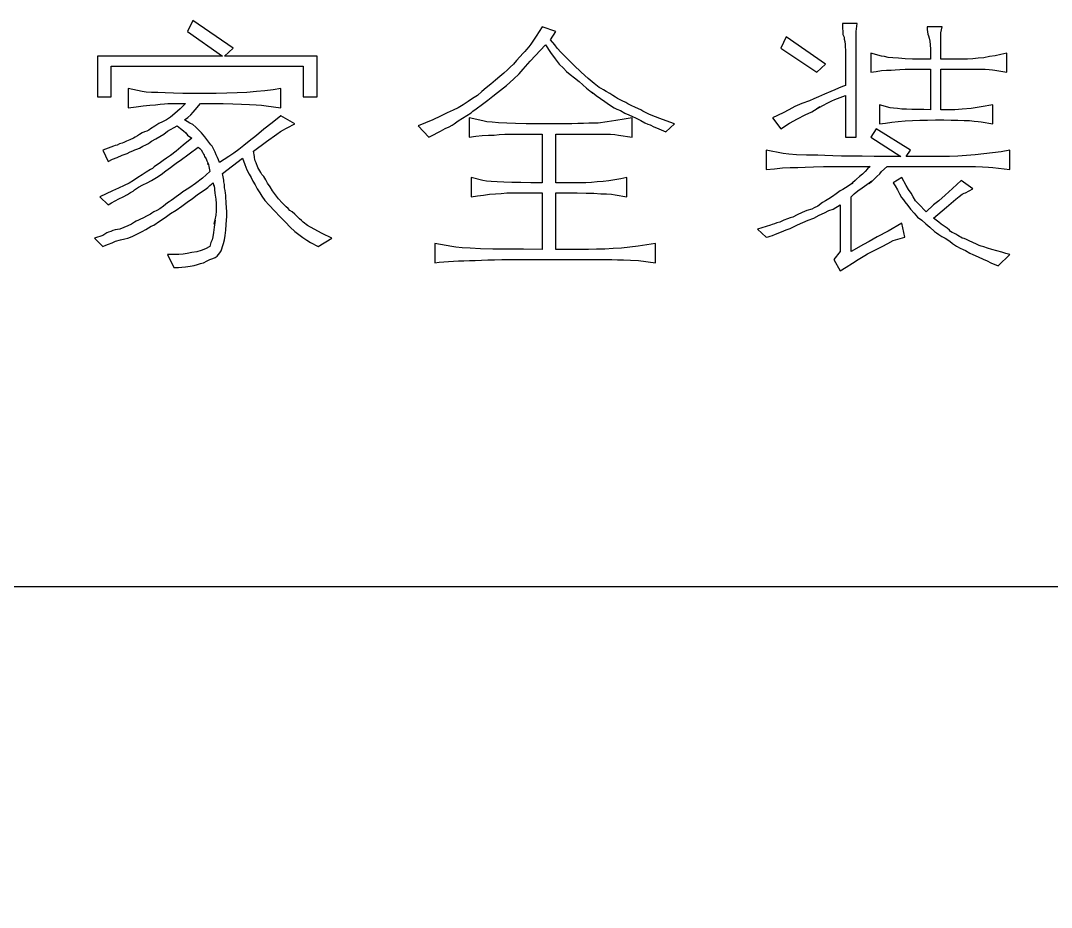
# Model space of a CAD drawing. Header units: inches. Extents: x -9450 to 207408, y -100115 to 6682.
# Drawn here: x 8069.3 to 8374.5, y 4990.5 to 5252.9 of the extents above; entities that cross this region are included whole.
import ezdxf

# ---------------------------------------------------------------- set-up
doc = ezdxf.new("R2010")
doc.units = ezdxf.units.IN
doc.header["$MEASUREMENT"] = 0
doc.layers.add('E. 图框', color=4, linetype='Continuous')
doc.layers.add('E.01 布局 文字', color=71, linetype='Continuous')

# ---------------------------------------------------------------- blocks, each defined once
blk = doc.blocks.new('eet')
at = {"layer": 'E. 图框', "lineweight": 30}
blk.add_lwpolyline([(7687.76, 5085.5), (9204.61, 5085.5), (9204.61, 1882.01), (7687.76, 1882.01)], close=True, dxfattribs=at)
at = {"layer": 'E.01 布局 文字'}
for p, q in [((8120.36, 5252.89), (8118.77, 5249.63)), ((8132.29, 5244.78), (8120.36, 5252.89)), ((8312.64, 5252.01), (8312.64, 5250.66)), ((8317.01, 5252.01), (8312.64, 5252.01)), ((8316.69, 5249.63), (8317.01, 5252.01)), ((8118.77, 5249.63), (8129.11, 5242.39)), ((8223.73, 5251.06), (8221.99, 5248.27)), ((8227.79, 5249.63), (8223.73, 5251.06)), ((8226.2, 5247.16), (8227.79, 5249.63)), ((8312.64, 5250.66), (8312.72, 5249.63)), ((8312.72, 5249.63), (8312.8, 5248.83)), ((8316.69, 5249.39), (8316.69, 5249.63)), ((8316.69, 5248.12), (8316.69, 5249.39)), ((8337.77, 5251.06), (8337.77, 5250.26)), ((8342.14, 5251.06), (8337.77, 5251.06)), ((8337.77, 5250.26), (8337.84, 5249.55)), ((8337.84, 5249.55), (8337.92, 5248.91)), ((8337.92, 5248.91), (8338.08, 5248.43)), ((8341.82, 5249.31), (8342.14, 5251.06)), ((8341.82, 5248.27), (8341.82, 5249.31)), ((8220.4, 5245.97), (8219.76, 5245.09)), ((8221.99, 5248.27), (8220.4, 5245.97)), ((8227.47, 5245.73), (8226.2, 5247.16)), ((8296.02, 5248.12), (8294.43, 5244.78)), ((8307.63, 5240), (8296.02, 5248.12)), ((8312.8, 5248.83), (8312.96, 5248.43)), ((8312.96, 5248.43), (8313.11, 5248.04)), ((8313.11, 5248.04), (8313.19, 5247.4)), ((8313.19, 5247.4), (8313.35, 5246.68)), ((8313.35, 5246.68), (8313.43, 5245.81)), ((8313.43, 5245.81), (8313.51, 5243.42)), ((8316.69, 5245.81), (8316.69, 5248.12)), ((8316.69, 5242.39), (8316.69, 5245.81)), ((8338.08, 5248.43), (8338.32, 5247.72)), ((8338.32, 5247.72), (8338.56, 5246.84)), ((8338.56, 5246.84), (8338.64, 5245.73)), ((8341.82, 5246.6), (8341.82, 5248.27)), ((8341.82, 5244.38), (8341.82, 5246.6)), ((8129.74, 5242.39), (8132.29, 5244.78)), ((8218.09, 5243.26), (8217.13, 5242.15)), ((8218.57, 5243.74), (8218.09, 5243.26)), ((8219.12, 5244.38), (8218.57, 5243.74)), ((8219.76, 5245.09), (8219.12, 5244.38)), ((8220.24, 5240.88), (8224.69, 5245.73)), ((8224.69, 5245.73), (8226.2, 5243.5)), ((8226.2, 5243.5), (8227.55, 5241.59)), ((8228.19, 5244.78), (8227.47, 5245.73)), ((8229.38, 5243.42), (8228.19, 5244.78)), ((8231.05, 5241.75), (8229.38, 5243.42)), ((8294.43, 5244.78), (8305.08, 5237.62)), ((8313.51, 5243.42), (8313.59, 5240.32)), ((8324.25, 5242.39), (8321.07, 5243.26)), ((8321.07, 5243.26), (8321.07, 5237.62)), ((8338.64, 5245.73), (8338.72, 5244.46)), ((8338.72, 5244.46), (8338.72, 5241.52)), ((8341.82, 5241.52), (8341.82, 5244.38)), ((8359.55, 5242.87), (8357.88, 5242.47)), ((8361.3, 5243.26), (8359.55, 5242.87)), ((8361.3, 5237.62), (8361.3, 5243.26)), ((8093.72, 5242.39), (8092.13, 5242.39)), ((8092.13, 5242.39), (8092.13, 5230.38)), ((8096.19, 5242.39), (8093.72, 5242.39)), ((8129.11, 5242.39), (8096.19, 5242.39)), ((8152.96, 5242.39), (8129.74, 5242.39)), ((8154.87, 5242.39), (8152.96, 5242.39)), ((8157.1, 5242.39), (8154.87, 5242.39)), ((8157.1, 5230.38), (8157.1, 5242.39)), ((8215.23, 5240), (8214.27, 5239.13)), ((8216.18, 5241.04), (8215.23, 5240)), ((8217.13, 5242.15), (8216.18, 5241.04)), ((8218.09, 5238.49), (8220.24, 5240.88)), ((8227.55, 5241.59), (8228.82, 5240)), ((8228.82, 5240), (8230.02, 5238.81)), ((8233.12, 5239.69), (8231.05, 5241.75)), ((8235.34, 5237.62), (8233.12, 5239.69)), ((8305.08, 5237.62), (8307.63, 5240)), ((8313.59, 5240.32), (8313.59, 5233.72)), ((8316.69, 5238.02), (8316.69, 5242.39)), ((8325.12, 5242.23), (8324.25, 5242.39)), ((8326.23, 5241.99), (8325.12, 5242.23)), ((8327.59, 5241.83), (8326.23, 5241.99)), ((8329.26, 5241.75), (8327.59, 5241.83)), ((8331.24, 5241.59), (8329.26, 5241.75)), ((8333.39, 5241.52), (8331.24, 5241.59)), ((8335.94, 5241.52), (8333.39, 5241.52)), ((8338.72, 5241.52), (8335.94, 5241.52)), ((8348.1, 5241.52), (8341.82, 5241.52)), ((8349.69, 5241.52), (8348.1, 5241.52)), ((8351.28, 5241.59), (8349.69, 5241.52)), ((8352.87, 5241.75), (8351.28, 5241.59)), ((8354.54, 5241.91), (8352.87, 5241.75)), ((8356.21, 5242.23), (8354.54, 5241.91)), ((8357.88, 5242.47), (8356.21, 5242.23)), ((8096.19, 5230.38), (8096.19, 5239.37)), ((8096.19, 5239.37), (8152.96, 5239.37)), ((8152.96, 5239.37), (8152.96, 5230.38)), ((8212.44, 5237.38), (8211.25, 5236.35)), ((8213.48, 5238.33), (8212.44, 5237.38)), ((8214.27, 5239.13), (8213.48, 5238.33)), ((8215.23, 5235.55), (8216.9, 5237.14)), ((8216.9, 5237.14), (8218.09, 5238.49)), ((8230.02, 5238.81), (8230.97, 5237.86)), ((8230.97, 5237.86), (8232.08, 5236.9)), ((8232.08, 5236.9), (8233.36, 5235.95)), ((8237.33, 5235.79), (8235.34, 5237.62)), ((8316.69, 5232.53), (8316.69, 5238.02)), ((8321.07, 5237.62), (8322.66, 5237.86)), ((8322.66, 5237.86), (8324.17, 5238.1)), ((8324.17, 5238.1), (8325.68, 5238.18)), ((8325.68, 5238.18), (8327.11, 5238.18)), ((8327.11, 5238.18), (8328.3, 5238.33)), ((8328.3, 5238.33), (8329.65, 5238.41)), ((8329.65, 5238.41), (8331.24, 5238.49)), ((8331.24, 5238.49), (8332.99, 5238.49)), ((8332.99, 5238.49), (8338.72, 5238.49)), ((8338.72, 5238.49), (8338.72, 5226.49)), ((8341.82, 5226.49), (8341.82, 5238.49)), ((8341.82, 5238.49), (8346.03, 5238.49)), ((8346.03, 5238.49), (8349.45, 5238.49)), ((8349.45, 5238.49), (8351.84, 5238.49)), ((8351.84, 5238.49), (8353.43, 5238.49)), ((8353.43, 5238.49), (8354.86, 5238.49)), ((8354.86, 5238.49), (8356.13, 5238.41)), ((8356.13, 5238.41), (8357.09, 5238.33)), ((8357.09, 5238.33), (8357.8, 5238.18)), ((8357.8, 5238.18), (8361.3, 5237.62)), ((8208.55, 5234.12), (8207.19, 5233.01)), ((8209.9, 5235.23), (8208.55, 5234.12)), ((8211.25, 5236.35), (8209.9, 5235.23)), ((8210.53, 5231.58), (8213.16, 5233.72)), ((8213.16, 5233.72), (8215.23, 5235.55)), ((8233.36, 5235.95), (8234.71, 5234.92)), ((8234.71, 5234.92), (8235.74, 5233.88)), ((8235.74, 5233.88), (8236.86, 5232.93)), ((8239.16, 5234.28), (8237.33, 5235.79)), ((8240.67, 5233.09), (8239.16, 5234.28)), ((8313.59, 5233.72), (8312.64, 5233.4)), ((8101.2, 5232.85), (8101.2, 5227.12)), ((8105.33, 5231.89), (8101.2, 5232.85)), ((8106.52, 5231.73), (8105.33, 5231.89)), ((8108.11, 5231.65), (8106.52, 5231.73)), ((8109.94, 5231.58), (8108.11, 5231.65)), ((8112.09, 5231.5), (8109.94, 5231.58)), ((8114.56, 5231.42), (8112.09, 5231.5)), ((8117.34, 5231.34), (8114.56, 5231.42)), ((8120.44, 5231.34), (8117.34, 5231.34)), ((8123.78, 5231.34), (8120.44, 5231.34)), ((8127.2, 5231.34), (8123.78, 5231.34)), ((8130.38, 5231.42), (8127.2, 5231.34)), ((8133.48, 5231.5), (8130.38, 5231.42)), ((8136.34, 5231.65), (8133.48, 5231.5)), ((8139.13, 5231.89), (8136.34, 5231.65)), ((8141.67, 5232.13), (8139.13, 5231.89)), ((8144.14, 5232.45), (8141.67, 5232.13)), ((8146.36, 5232.85), (8144.14, 5232.45)), ((8146.36, 5227.12), (8146.36, 5232.85)), ((8204.57, 5230.7), (8203.14, 5229.83)), ((8205.84, 5231.89), (8204.57, 5230.7)), ((8207.19, 5233.01), (8205.84, 5231.89)), ((8207.67, 5229.35), (8209.18, 5230.54)), ((8209.18, 5230.54), (8210.53, 5231.58)), ((8236.86, 5232.93), (8237.81, 5232.13)), ((8237.81, 5232.13), (8238.76, 5231.34)), ((8238.13, 5231.81), (8238.05, 5231.89)), ((8238.05, 5231.89), (8238.6, 5231.58)), ((8238.76, 5231.34), (8238.13, 5231.81)), ((8238.6, 5231.58), (8239.72, 5230.7)), ((8239.72, 5230.7), (8240.99, 5229.83)), ((8241.23, 5232.77), (8240.67, 5233.09)), ((8241.94, 5232.37), (8241.23, 5232.77)), ((8242.74, 5231.89), (8241.94, 5232.37)), ((8243.77, 5231.34), (8242.74, 5231.89)), ((8244.65, 5230.78), (8243.77, 5231.34)), ((8245.44, 5230.22), (8244.65, 5230.78)), ((8307.31, 5231.1), (8305.56, 5230.3)), ((8309.22, 5231.89), (8307.31, 5231.1)), ((8310.41, 5232.45), (8309.22, 5231.89)), ((8311.52, 5232.93), (8310.41, 5232.45)), ((8310.41, 5229.51), (8313.59, 5230.7)), ((8312.64, 5233.4), (8311.52, 5232.93)), ((8313.59, 5230.7), (8313.59, 5218.45)), ((8316.69, 5226.01), (8316.69, 5232.53)), ((8092.13, 5230.38), (8096.19, 5230.38)), ((8103.58, 5227.36), (8105.65, 5227.68)), ((8105.65, 5227.68), (8107.56, 5227.84)), ((8107.56, 5227.84), (8109.23, 5228)), ((8109.23, 5228), (8110.66, 5228.16)), ((8110.66, 5228.16), (8111.93, 5228.24)), ((8111.93, 5228.24), (8112.96, 5228.32)), ((8112.96, 5228.32), (8113.76, 5228.32)), ((8113.76, 5228.32), (8118.13, 5228.32)), ((8118.13, 5228.32), (8116.54, 5226.8)), ((8121, 5226.49), (8122.59, 5228.32)), ((8122.59, 5228.32), (8126.09, 5228.32)), ((8126.09, 5228.32), (8129.27, 5228.32)), ((8129.27, 5228.32), (8132.21, 5228.24)), ((8132.21, 5228.24), (8134.75, 5228.16)), ((8134.75, 5228.16), (8137.06, 5228.08)), ((8137.06, 5228.08), (8139.05, 5228)), ((8139.05, 5228), (8140.64, 5227.84)), ((8140.64, 5227.84), (8141.99, 5227.68)), ((8141.99, 5227.68), (8146.36, 5227.12)), ((8152.96, 5230.38), (8157.1, 5230.38)), ((8200.36, 5228), (8198.92, 5227.12)), ((8201.79, 5228.95), (8200.36, 5228)), ((8203.14, 5229.83), (8201.79, 5228.95)), ((8204.25, 5226.8), (8206.08, 5228.16)), ((8206.08, 5228.16), (8207.67, 5229.35)), ((8240.99, 5229.83), (8242.34, 5228.95)), ((8242.34, 5228.95), (8243.69, 5228)), ((8243.69, 5228), (8245.05, 5227.12)), ((8246.08, 5229.83), (8245.44, 5230.22)), ((8246.64, 5229.51), (8246.08, 5229.83)), ((8247.43, 5229.11), (8246.64, 5229.51)), ((8248.47, 5228.63), (8247.43, 5229.11)), ((8249.1, 5228.24), (8248.47, 5228.63)), ((8250.06, 5227.76), (8249.1, 5228.24)), ((8251.33, 5227.2), (8250.06, 5227.76)), ((8300.63, 5228.32), (8298.56, 5227.44)), ((8302.94, 5229.19), (8300.63, 5228.32)), ((8304.13, 5229.75), (8302.94, 5229.19)), ((8305.56, 5230.3), (8304.13, 5229.75)), ((8305.08, 5226.8), (8306.83, 5227.76)), ((8306.83, 5227.76), (8308.34, 5228.55)), ((8308.34, 5228.55), (8309.54, 5229.11)), ((8309.54, 5229.11), (8310.41, 5229.51)), ((8326.79, 5227.12), (8323.61, 5228)), ((8323.61, 5228), (8323.61, 5222.35)), ((8357.17, 5228), (8353.75, 5227.36)), ((8357.17, 5222.35), (8357.17, 5228)), ((8101.2, 5227.12), (8103.58, 5227.36)), ((8115.03, 5225.45), (8113.68, 5224.34)), ((8116.54, 5226.8), (8115.03, 5225.45)), ((8118.85, 5224.26), (8119.72, 5225.05)), ((8119.72, 5225.05), (8120.44, 5225.77)), ((8120.44, 5225.77), (8121, 5226.49)), ((8146.36, 5224.74), (8143.82, 5222.67)), ((8150.5, 5222.35), (8146.36, 5224.74)), ((8193.6, 5224.66), (8191.37, 5223.54)), ((8195.66, 5225.61), (8193.6, 5224.66)), ((8197.41, 5226.41), (8195.66, 5225.61)), ((8198.92, 5227.12), (8197.41, 5226.41)), ((8200.2, 5224.02), (8201.47, 5224.82)), ((8201.47, 5224.82), (8202.74, 5225.61)), ((8202.74, 5225.61), (8203.22, 5226.09)), ((8203.22, 5226.09), (8204.25, 5226.8)), ((8245.05, 5227.12), (8245.84, 5226.72)), ((8245.84, 5226.72), (8246.95, 5226.25)), ((8246.95, 5226.25), (8248.23, 5225.53)), ((8248.23, 5225.53), (8249.42, 5224.98)), ((8249.42, 5224.98), (8250.45, 5224.5)), ((8250.45, 5224.5), (8251.33, 5224.1)), ((8252.92, 5226.49), (8251.33, 5227.2)), ((8253.55, 5226.09), (8252.92, 5226.49)), ((8254.35, 5225.69), (8253.55, 5226.09)), ((8255.3, 5225.21), (8254.35, 5225.69)), ((8256.5, 5224.74), (8255.3, 5225.21)), ((8259.36, 5223.62), (8256.5, 5224.74)), ((8295.06, 5225.61), (8291.96, 5224.1)), ((8296.73, 5226.49), (8295.06, 5225.61)), ((8298.56, 5227.44), (8296.73, 5226.49)), ((8299.36, 5223.86), (8301.58, 5225.05)), ((8301.58, 5225.05), (8303.57, 5225.93)), ((8303.57, 5225.93), (8305.16, 5226.88)), ((8305.96, 5227.36), (8305.08, 5226.8)), ((8305.16, 5226.88), (8305.96, 5227.36)), ((8316.69, 5218.45), (8316.69, 5226.01)), ((8327.75, 5226.96), (8326.79, 5227.12)), ((8328.94, 5226.88), (8327.75, 5226.96)), ((8330.21, 5226.72), (8328.94, 5226.88)), ((8331.64, 5226.65), (8330.21, 5226.72)), ((8333.15, 5226.57), (8331.64, 5226.65)), ((8334.9, 5226.57), (8333.15, 5226.57)), ((8336.73, 5226.57), (8334.9, 5226.57)), ((8338.72, 5226.49), (8336.73, 5226.57)), ((8345.88, 5226.49), (8341.82, 5226.49)), ((8348.1, 5226.65), (8345.88, 5226.49)), ((8350.73, 5226.88), (8348.1, 5226.65)), ((8353.75, 5227.36), (8350.73, 5226.88)), ((8109.07, 5221.64), (8107.8, 5220.84)), ((8110.26, 5222.43), (8109.07, 5221.64)), ((8111.37, 5222.99), (8110.26, 5222.43)), ((8112.49, 5223.54), (8111.37, 5222.99)), ((8113.68, 5224.34), (8112.49, 5223.54)), ((8112.81, 5220.2), (8115.67, 5221.71)), ((8115.67, 5221.71), (8116.7, 5221)), ((8117.9, 5223.54), (8118.85, 5224.26)), ((8119.41, 5222.59), (8117.9, 5223.54)), ((8120.36, 5222.11), (8119.41, 5222.59)), ((8121.23, 5221.4), (8120.36, 5222.11)), ((8122.03, 5220.6), (8121.23, 5221.4)), ((8143.82, 5222.67), (8141.35, 5220.76)), ((8148.27, 5221.16), (8150.5, 5222.35)), ((8191.37, 5223.54), (8187, 5221.71)), ((8187, 5221.71), (8190.18, 5218.45)), ((8195.03, 5220.92), (8196.22, 5221.48)), ((8196.22, 5221.48), (8197.1, 5221.95)), ((8197.1, 5221.95), (8197.65, 5222.35)), ((8197.65, 5222.35), (8198.92, 5223.23)), ((8198.92, 5223.23), (8200.2, 5224.02)), ((8202.11, 5224.1), (8202.11, 5218.45)), ((8206.16, 5223.23), (8202.11, 5224.1)), ((8207.35, 5222.99), (8206.16, 5223.23)), ((8208.94, 5222.83), (8207.35, 5222.99)), ((8210.85, 5222.67), (8208.94, 5222.83)), ((8213.24, 5222.51), (8210.85, 5222.67)), ((8215.86, 5222.43), (8213.24, 5222.51)), ((8218.96, 5222.35), (8215.86, 5222.43)), ((8222.38, 5222.35), (8218.96, 5222.35)), ((8226.2, 5222.35), (8222.38, 5222.35)), ((8228.43, 5222.35), (8226.2, 5222.35)), ((8230.49, 5222.35), (8228.43, 5222.35)), ((8232.48, 5222.35), (8230.49, 5222.35)), ((8234.31, 5222.43), (8232.48, 5222.35)), ((8235.98, 5222.43), (8234.31, 5222.43)), ((8237.57, 5222.51), (8235.98, 5222.43)), ((8239, 5222.59), (8237.57, 5222.51)), ((8240.35, 5222.59), (8239, 5222.59)), ((8242.98, 5222.91), (8240.35, 5222.59)), ((8245.52, 5223.31), (8242.98, 5222.91)), ((8247.99, 5223.7), (8245.52, 5223.31)), ((8250.37, 5224.1), (8247.99, 5223.7)), ((8250.37, 5218.45), (8250.37, 5224.1)), ((8251.33, 5224.1), (8252.92, 5223.31)), ((8252.92, 5223.31), (8254.19, 5222.67)), ((8254.19, 5222.67), (8255.07, 5222.27)), ((8255.07, 5222.27), (8255.7, 5222.03)), ((8255.7, 5222.03), (8256.81, 5221.48)), ((8256.81, 5221.48), (8257.61, 5221.16)), ((8262.94, 5222.35), (8259.36, 5223.62)), ((8260.39, 5219.97), (8262.94, 5222.35)), ((8291.96, 5224.1), (8294.43, 5220.84)), ((8294.43, 5220.84), (8296.97, 5222.51)), ((8296.97, 5222.51), (8299.36, 5223.86)), ((8323.61, 5222.35), (8325.36, 5222.59)), ((8325.36, 5222.59), (8327.27, 5222.83)), ((8327.27, 5222.83), (8329.18, 5223.07)), ((8329.18, 5223.07), (8331.24, 5223.23)), ((8331.24, 5223.23), (8333.39, 5223.38)), ((8333.39, 5223.38), (8335.54, 5223.46)), ((8335.54, 5223.46), (8337.84, 5223.46)), ((8337.84, 5223.46), (8340.23, 5223.54)), ((8340.23, 5223.54), (8342.62, 5223.54)), ((8342.62, 5223.54), (8344.84, 5223.46)), ((8344.84, 5223.46), (8346.83, 5223.46)), ((8346.83, 5223.46), (8348.66, 5223.38)), ((8348.66, 5223.38), (8350.25, 5223.31)), ((8350.25, 5223.31), (8351.6, 5223.15)), ((8351.6, 5223.15), (8352.79, 5223.07)), ((8352.79, 5223.07), (8353.75, 5222.91)), ((8353.75, 5222.91), (8357.17, 5222.35)), ((8103.26, 5218.45), (8102.79, 5218.14)), ((8103.9, 5218.77), (8103.26, 5218.45)), ((8104.54, 5219.17), (8103.9, 5218.77)), ((8105.33, 5219.65), (8104.54, 5219.17)), ((8106.05, 5219.97), (8105.33, 5219.65)), ((8106.68, 5220.2), (8106.05, 5219.97)), ((8107.32, 5220.52), (8106.68, 5220.2)), ((8107.8, 5220.84), (8107.32, 5220.52)), ((8109.39, 5217.9), (8110.58, 5218.61)), ((8110.58, 5218.61), (8111.69, 5219.33)), ((8111.69, 5219.33), (8112.81, 5220.2)), ((8116.7, 5221), (8117.58, 5220.28)), ((8117.58, 5220.28), (8118.21, 5219.65)), ((8118.21, 5219.65), (8118.77, 5219.01)), ((8118.77, 5219.01), (8120.04, 5218.14)), ((8122.9, 5219.65), (8122.03, 5220.6)), ((8123.38, 5219.09), (8122.9, 5219.65)), ((8123.86, 5218.53), (8123.38, 5219.09)), ((8124.5, 5217.74), (8123.86, 5218.53)), ((8139.13, 5218.93), (8136.98, 5217.26)), ((8141.35, 5220.76), (8139.13, 5218.93)), ((8142.15, 5217.1), (8145.17, 5219.25)), ((8145.17, 5219.25), (8146.28, 5220.05)), ((8146.28, 5220.05), (8147.16, 5220.6)), ((8147.16, 5220.6), (8147.87, 5220.92)), ((8147.87, 5220.92), (8148.27, 5221.16)), ((8190.18, 5218.45), (8190.97, 5218.77)), ((8190.97, 5218.77), (8191.77, 5219.17)), ((8191.77, 5219.17), (8192.64, 5219.65)), ((8192.64, 5219.65), (8193.6, 5220.2)), ((8193.6, 5220.2), (8195.03, 5220.92)), ((8202.11, 5218.45), (8204.09, 5218.69)), ((8204.09, 5218.69), (8206, 5218.85)), ((8206, 5218.85), (8207.83, 5219.01)), ((8207.83, 5219.01), (8209.58, 5219.01)), ((8209.58, 5219.01), (8211.01, 5219.17)), ((8211.01, 5219.17), (8212.68, 5219.25)), ((8212.68, 5219.25), (8214.59, 5219.33)), ((8214.59, 5219.33), (8216.82, 5219.33)), ((8216.82, 5219.33), (8223.73, 5219.33)), ((8223.73, 5219.33), (8223.73, 5204.94)), ((8227.79, 5204.94), (8227.79, 5219.33)), ((8227.79, 5219.33), (8230.33, 5219.33)), ((8230.33, 5219.33), (8232.64, 5219.33)), ((8232.64, 5219.33), (8234.63, 5219.33)), ((8234.63, 5219.33), (8236.46, 5219.33)), ((8236.46, 5219.33), (8237.97, 5219.33)), ((8237.97, 5219.33), (8239.24, 5219.33)), ((8239.24, 5219.33), (8240.2, 5219.33)), ((8240.2, 5219.33), (8240.99, 5219.33)), ((8240.99, 5219.33), (8242.58, 5219.33)), ((8242.58, 5219.33), (8244.01, 5219.25)), ((8244.01, 5219.25), (8245.28, 5219.17)), ((8245.28, 5219.17), (8246.32, 5219.01)), ((8246.32, 5219.01), (8250.37, 5218.45)), ((8257.61, 5221.16), (8260.39, 5219.97)), ((8313.59, 5218.45), (8316.69, 5218.45)), ((8322.66, 5220.84), (8321.07, 5218.45)), ((8321.07, 5218.45), (8329.89, 5212.73)), ((8332.76, 5214.56), (8322.66, 5220.84)), ((8096.82, 5215.75), (8093.72, 5214.56)), ((8097.3, 5215.91), (8096.82, 5215.75)), ((8097.94, 5216.07), (8097.3, 5215.91)), ((8098.57, 5216.39), (8097.94, 5216.07)), ((8099.37, 5216.63), (8098.57, 5216.39)), ((8099.92, 5216.86), (8099.37, 5216.63)), ((8100.64, 5217.18), (8099.92, 5216.86)), ((8101.67, 5217.58), (8100.64, 5217.18)), ((8102.79, 5218.14), (8101.67, 5217.58)), ((8104.54, 5215.19), (8105.57, 5215.75)), ((8105.57, 5215.75), (8106.44, 5216.15)), ((8106.44, 5216.15), (8107.16, 5216.55)), ((8107.16, 5216.55), (8107.72, 5216.94)), ((8107.72, 5216.94), (8108.11, 5217.26)), ((8108.11, 5217.26), (8109.39, 5217.9)), ((8117.42, 5215.99), (8115.35, 5214.24)), ((8116.62, 5211.54), (8121.95, 5215.43)), ((8120.04, 5218.14), (8117.42, 5215.99)), ((8121.95, 5215.43), (8122.35, 5215.04)), ((8125.05, 5216.94), (8124.5, 5217.74)), ((8125.61, 5216.15), (8125.05, 5216.94)), ((8126.01, 5215.75), (8125.61, 5216.15)), ((8126.4, 5214.96), (8126.01, 5215.75)), ((8135.47, 5215.91), (8133.96, 5214.72)), ((8136.98, 5217.26), (8135.47, 5215.91)), ((8138.25, 5214.24), (8142.15, 5217.1)), ((8093.72, 5214.56), (8095.23, 5211.22)), ((8096.58, 5211.85), (8097.94, 5212.41)), ((8097.94, 5212.41), (8099.37, 5213.05)), ((8099.37, 5213.05), (8100.88, 5213.6)), ((8100.88, 5213.6), (8101.75, 5214.08)), ((8101.75, 5214.08), (8102.55, 5214.4)), ((8102.55, 5214.4), (8103.18, 5214.64)), ((8103.18, 5214.64), (8103.74, 5214.88)), ((8103.74, 5214.88), (8104.54, 5215.19)), ((8113.68, 5212.97), (8112.49, 5212.17)), ((8115.35, 5214.24), (8113.68, 5212.97)), ((8122.35, 5215.04), (8122.83, 5214.64)), ((8122.83, 5214.64), (8123.14, 5214)), ((8123.14, 5214), (8123.46, 5213.37)), ((8123.46, 5213.37), (8123.7, 5213.05)), ((8123.7, 5213.05), (8123.78, 5212.73)), ((8123.78, 5212.73), (8124.26, 5212.01)), ((8126.96, 5213.92), (8126.4, 5214.96)), ((8127.28, 5213.21), (8126.96, 5213.92)), ((8127.6, 5212.41), (8127.28, 5213.21)), ((8127.91, 5211.7), (8127.6, 5212.41)), ((8131.02, 5212.73), (8128.23, 5210.9)), ((8132.45, 5213.68), (8131.02, 5212.73)), ((8133.96, 5214.72), (8132.45, 5213.68)), ((8138.57, 5212.73), (8138.25, 5214.24)), ((8138.57, 5212.33), (8138.57, 5212.73)), ((8138.65, 5211.85), (8138.57, 5212.33)), ((8295.06, 5213.6), (8290.05, 5214.56)), ((8290.05, 5214.56), (8290.05, 5208.83)), ((8296.81, 5213.37), (8295.06, 5213.6)), ((8299.04, 5213.21), (8296.81, 5213.37)), ((8301.98, 5213.05), (8299.04, 5213.21)), ((8305.4, 5213.05), (8301.98, 5213.05)), ((8307.47, 5212.97), (8305.4, 5213.05)), ((8309.77, 5212.89), (8307.47, 5212.97)), ((8312.4, 5212.81), (8309.77, 5212.89)), ((8315.34, 5212.81), (8312.4, 5212.81)), ((8318.52, 5212.81), (8315.34, 5212.81)), ((8322.02, 5212.73), (8318.52, 5212.81)), ((8325.84, 5212.73), (8322.02, 5212.73)), ((8329.89, 5212.73), (8325.84, 5212.73)), ((8331.48, 5212.73), (8332.76, 5214.56)), ((8341.82, 5212.73), (8331.48, 5212.73)), ((8344.37, 5212.73), (8341.82, 5212.73)), ((8346.83, 5212.81), (8344.37, 5212.73)), ((8349.37, 5212.97), (8346.83, 5212.81)), ((8351.92, 5213.21), (8349.37, 5212.97)), ((8354.46, 5213.45), (8351.92, 5213.21)), ((8357.09, 5213.76), (8354.46, 5213.45)), ((8359.63, 5214.08), (8357.09, 5213.76)), ((8362.18, 5214.56), (8359.63, 5214.08)), ((8362.18, 5208.83), (8362.18, 5214.56)), ((8095.23, 5211.22), (8096.58, 5211.85)), ((8108.91, 5209.63), (8108.35, 5209.15)), ((8109.55, 5210.11), (8108.91, 5209.63)), ((8110.34, 5210.66), (8109.55, 5210.11)), ((8111.53, 5211.46), (8110.34, 5210.66)), ((8112.49, 5212.17), (8111.53, 5211.46)), ((8112.33, 5208.44), (8113.76, 5209.47)), ((8113.76, 5209.47), (8114.63, 5210.11)), ((8114.63, 5210.11), (8115.43, 5210.74)), ((8115.43, 5210.74), (8116.07, 5211.22)), ((8116.07, 5211.22), (8116.62, 5211.54)), ((8124.26, 5212.01), (8124.5, 5211.38)), ((8124.5, 5211.38), (8124.73, 5210.82)), ((8124.73, 5210.82), (8124.73, 5210.34)), ((8124.73, 5210.34), (8124.73, 5210.66)), ((8124.73, 5210.66), (8124.81, 5210.66)), ((8124.81, 5210.66), (8124.97, 5210.34)), ((8124.97, 5210.34), (8125.05, 5209.71)), ((8125.05, 5209.71), (8125.37, 5208.28)), ((8128.23, 5210.9), (8127.91, 5211.7)), ((8129.11, 5207.64), (8135.07, 5212.17)), ((8135.07, 5212.17), (8135.71, 5210.34)), ((8135.71, 5210.34), (8136.34, 5208.75)), ((8138.81, 5211.38), (8138.65, 5211.85)), ((8139.05, 5210.82), (8138.81, 5211.38)), ((8139.6, 5209.47), (8139.05, 5210.82)), ((8140.48, 5207.96), (8139.6, 5209.47)), ((8292.52, 5209.07), (8294.9, 5209.31)), ((8294.9, 5209.31), (8297.21, 5209.39)), ((8297.21, 5209.39), (8299.44, 5209.47)), ((8299.44, 5209.47), (8301.58, 5209.55)), ((8301.58, 5209.55), (8304.05, 5209.63)), ((8304.05, 5209.63), (8307.07, 5209.71)), ((8307.07, 5209.71), (8310.41, 5209.71)), ((8310.41, 5209.71), (8320.83, 5209.71)), ((8320.83, 5209.71), (8320.11, 5208.99)), ((8324.25, 5208.28), (8325.84, 5209.71)), ((8325.84, 5209.71), (8328.62, 5209.71)), ((8328.62, 5209.71), (8331.16, 5209.71)), ((8331.16, 5209.71), (8333.47, 5209.71)), ((8333.47, 5209.71), (8335.54, 5209.71)), ((8335.54, 5209.71), (8337.37, 5209.71)), ((8337.37, 5209.71), (8339.04, 5209.71)), ((8339.04, 5209.71), (8340.39, 5209.71)), ((8340.39, 5209.71), (8341.5, 5209.71)), ((8341.5, 5209.71), (8343.89, 5209.71)), ((8343.89, 5209.71), (8345.96, 5209.71)), ((8345.96, 5209.71), (8347.78, 5209.71)), ((8347.78, 5209.71), (8349.37, 5209.71)), ((8349.37, 5209.71), (8352, 5209.71)), ((8352, 5209.71), (8354.15, 5209.63)), ((8354.15, 5209.63), (8355.9, 5209.55)), ((8355.9, 5209.55), (8357.17, 5209.47)), ((8357.17, 5209.47), (8362.18, 5208.83)), ((8104.06, 5206.45), (8102.79, 5205.57)), ((8105.33, 5207.24), (8104.06, 5206.45)), ((8106.52, 5208.04), (8105.33, 5207.24)), ((8107.8, 5208.83), (8106.52, 5208.04)), ((8108.35, 5209.15), (8107.8, 5208.83)), ((8108.11, 5205.57), (8109.55, 5206.45)), ((8109.55, 5206.45), (8110.98, 5207.4)), ((8110.98, 5207.4), (8112.33, 5208.44)), ((8123.14, 5206.29), (8121.16, 5204.7)), ((8125.37, 5208.28), (8123.14, 5206.29)), ((8129.43, 5206.13), (8129.11, 5207.64)), ((8129.5, 5205.73), (8129.43, 5206.13)), ((8136.34, 5208.75), (8136.98, 5207.48)), ((8136.98, 5207.48), (8137.62, 5206.45)), ((8137.62, 5206.45), (8138.09, 5205.41)), ((8140.8, 5207.32), (8140.48, 5207.96)), ((8141.35, 5206.77), (8140.8, 5207.32)), ((8141.91, 5205.81), (8141.35, 5206.77)), ((8206.16, 5205.57), (8202.74, 5206.45)), ((8202.74, 5206.45), (8202.74, 5200.72)), ((8248.78, 5206.45), (8247.03, 5206.05)), ((8248.78, 5200.72), (8248.78, 5206.45)), ((8290.05, 5208.83), (8292.52, 5209.07)), ((8317.65, 5206.77), (8316.85, 5205.97)), ((8318.6, 5207.48), (8317.65, 5206.77)), ((8319.4, 5208.28), (8318.6, 5207.48)), ((8320.11, 5208.99), (8319.4, 5208.28)), ((8321.78, 5205.73), (8322.82, 5206.77)), ((8322.82, 5206.77), (8323.69, 5207.56)), ((8323.69, 5207.56), (8324.25, 5208.28)), ((8330.21, 5206.45), (8327.67, 5204.94)), ((8331.48, 5204.06), (8330.21, 5206.45)), ((8098.33, 5203.27), (8096.5, 5202.55)), ((8100, 5204.06), (8098.33, 5203.27)), ((8101.43, 5204.78), (8100, 5204.06)), ((8102.79, 5205.57), (8101.43, 5204.78)), ((8103.1, 5202.87), (8104.22, 5203.58)), ((8104.22, 5203.58), (8105.49, 5204.3)), ((8105.49, 5204.3), (8106.76, 5204.94)), ((8106.76, 5204.94), (8108.11, 5205.57)), ((8119.41, 5203.51), (8117.9, 5202.55)), ((8121.16, 5204.7), (8119.41, 5203.51)), ((8123.94, 5202.95), (8124.81, 5203.51)), ((8124.81, 5203.51), (8125.37, 5204.06)), ((8125.37, 5204.06), (8126.32, 5204.94)), ((8126.32, 5204.94), (8126.48, 5204.3)), ((8126.48, 5204.3), (8126.56, 5203.98)), ((8126.56, 5203.98), (8126.56, 5203.9)), ((8126.56, 5203.9), (8126.64, 5203.9)), ((8126.64, 5203.9), (8126.64, 5204.06)), ((8126.64, 5204.06), (8126.88, 5201.84)), ((8129.5, 5205.18), (8129.5, 5205.73)), ((8129.66, 5204.38), (8129.5, 5205.18)), ((8129.74, 5203.43), (8129.66, 5204.38)), ((8129.9, 5202.63), (8129.74, 5203.43)), ((8138.09, 5205.41), (8138.73, 5204.3)), ((8138.73, 5204.3), (8139.37, 5203.11)), ((8139.37, 5203.11), (8140.16, 5201.91)), ((8142.47, 5204.78), (8141.91, 5205.81)), ((8143.18, 5203.74), (8142.47, 5204.78)), ((8143.9, 5202.55), (8143.18, 5203.74)), ((8207.27, 5205.41), (8206.16, 5205.57)), ((8208.63, 5205.25), (8207.27, 5205.41)), ((8210.38, 5205.18), (8208.63, 5205.25)), ((8212.44, 5205.1), (8210.38, 5205.18)), ((8214.75, 5205.02), (8212.44, 5205.1)), ((8217.45, 5205.02), (8214.75, 5205.02)), ((8220.4, 5204.94), (8217.45, 5205.02)), ((8223.73, 5204.94), (8220.4, 5204.94)), ((8235.03, 5204.94), (8227.79, 5204.94)), ((8236.7, 5204.94), (8235.03, 5204.94)), ((8238.37, 5205.02), (8236.7, 5204.94)), ((8240.04, 5205.18), (8238.37, 5205.02)), ((8241.79, 5205.33), (8240.04, 5205.18)), ((8243.46, 5205.49), (8241.79, 5205.33)), ((8245.28, 5205.81), (8243.46, 5205.49)), ((8247.03, 5206.05), (8245.28, 5205.81)), ((8313.59, 5203.43), (8312.72, 5202.95)), ((8314.63, 5204.14), (8313.59, 5203.43)), ((8315.74, 5204.94), (8314.63, 5204.14)), ((8315.66, 5204.94), (8315.34, 5204.62)), ((8315.34, 5204.62), (8315.74, 5204.94)), ((8316.37, 5205.57), (8315.66, 5204.94)), ((8316.85, 5205.97), (8316.37, 5205.57)), ((8317.25, 5202.55), (8318.52, 5203.43)), ((8318.52, 5203.43), (8319.87, 5204.38)), ((8319.87, 5204.38), (8320.99, 5205.18)), ((8320.51, 5204.62), (8321.78, 5205.73)), ((8321.3, 5205.33), (8320.51, 5204.62)), ((8320.99, 5205.18), (8321.38, 5205.49)), ((8321.38, 5205.49), (8321.3, 5205.33)), ((8327.67, 5204.94), (8328.3, 5203.98)), ((8328.3, 5203.98), (8328.94, 5202.87)), ((8332.2, 5202.95), (8331.48, 5204.06)), ((8345.24, 5203.19), (8343.09, 5201.2)), ((8347.78, 5205.57), (8345.24, 5203.19)), ((8351.2, 5203.11), (8347.78, 5205.57)), ((8349.06, 5201.91), (8351.2, 5203.11)), ((8096.5, 5202.55), (8092.77, 5200.72)), ((8092.77, 5200.72), (8095.23, 5198.34)), ((8097.3, 5199.53), (8098.41, 5200.17)), ((8098.41, 5200.17), (8099.69, 5200.72)), ((8099.69, 5200.72), (8100.96, 5201.44)), ((8100.96, 5201.44), (8101.91, 5201.99)), ((8101.91, 5201.99), (8102.63, 5202.47)), ((8102.63, 5202.47), (8103.1, 5202.87)), ((8114.63, 5200.17), (8113.92, 5199.69)), ((8115.35, 5200.72), (8114.63, 5200.17)), ((8116.07, 5201.28), (8115.35, 5200.72)), ((8116.78, 5201.76), (8116.07, 5201.28)), ((8117.34, 5202.23), (8116.78, 5201.76)), ((8117.9, 5202.55), (8117.34, 5202.23)), ((8118.61, 5199.21), (8120.2, 5200.24)), ((8120.2, 5200.24), (8121.63, 5201.36)), ((8121.63, 5201.36), (8122.9, 5202.23)), ((8122.9, 5202.23), (8123.94, 5202.95)), ((8126.88, 5201.84), (8127.12, 5200.09)), ((8127.12, 5200.09), (8127.2, 5198.73)), ((8129.98, 5201.84), (8129.9, 5202.63)), ((8130.06, 5201.28), (8129.98, 5201.84)), ((8130.06, 5200.72), (8130.06, 5201.28)), ((8130.22, 5198.97), (8130.06, 5200.72)), ((8140.16, 5201.91), (8140.72, 5200.96)), ((8140.72, 5200.96), (8141.67, 5199.69)), ((8144.77, 5201.36), (8143.9, 5202.55)), ((8145.73, 5200.17), (8144.77, 5201.36)), ((8146.76, 5198.97), (8145.73, 5200.17)), ((8202.74, 5200.72), (8204.57, 5201.04)), ((8204.57, 5201.04), (8206.4, 5201.28)), ((8206.4, 5201.28), (8208.15, 5201.52)), ((8208.15, 5201.52), (8209.9, 5201.68)), ((8209.9, 5201.68), (8211.65, 5201.76)), ((8211.65, 5201.76), (8213.32, 5201.91)), ((8213.32, 5201.91), (8214.91, 5201.91)), ((8214.91, 5201.91), (8216.5, 5201.91)), ((8216.5, 5201.91), (8223.73, 5201.91)), ((8223.73, 5201.91), (8223.73, 5185.14)), ((8227.79, 5185.14), (8227.79, 5201.91)), ((8227.79, 5201.91), (8231.13, 5201.91)), ((8231.13, 5201.91), (8234.07, 5201.91)), ((8234.07, 5201.91), (8236.78, 5201.84)), ((8236.78, 5201.84), (8239.08, 5201.84)), ((8239.08, 5201.84), (8241.15, 5201.68)), ((8241.15, 5201.68), (8242.82, 5201.6)), ((8242.82, 5201.6), (8244.25, 5201.52)), ((8244.25, 5201.52), (8245.36, 5201.36)), ((8245.36, 5201.36), (8248.78, 5200.72)), ((8308.58, 5200.17), (8307.63, 5199.53)), ((8309.69, 5200.88), (8308.58, 5200.17)), ((8310.81, 5201.68), (8309.69, 5200.88)), ((8312, 5202.55), (8310.81, 5201.68)), ((8312.72, 5202.95), (8312, 5202.55)), ((8315.18, 5200.72), (8316.14, 5201.68)), ((8315.18, 5184.58), (8315.18, 5200.72)), ((8316.14, 5201.68), (8317.25, 5202.55)), ((8328.94, 5202.87), (8329.57, 5201.6)), ((8329.57, 5201.6), (8330.13, 5200.56)), ((8330.13, 5200.56), (8330.69, 5199.85)), ((8332.99, 5201.84), (8332.2, 5202.95)), ((8333.63, 5200.72), (8332.99, 5201.84)), ((8334.27, 5199.53), (8333.63, 5200.72)), ((8343.09, 5201.2), (8341.18, 5199.61)), ((8343.41, 5197.7), (8346.19, 5200.09)), ((8346.19, 5200.09), (8347.23, 5200.88)), ((8347.23, 5200.88), (8348.1, 5201.52)), ((8348.1, 5201.52), (8348.66, 5201.84)), ((8348.66, 5201.84), (8349.06, 5201.91)), ((8095.23, 5198.34), (8096.27, 5198.97)), ((8096.27, 5198.97), (8097.3, 5199.53)), ((8110.58, 5197.22), (8109.63, 5196.67)), ((8111.61, 5198.02), (8110.58, 5197.22)), ((8112.81, 5198.97), (8111.61, 5198.02)), ((8113.36, 5199.29), (8112.81, 5198.97)), ((8113.92, 5199.69), (8113.36, 5199.29)), ((8115.35, 5196.83), (8117.02, 5198.02)), ((8117.02, 5198.02), (8118.61, 5199.21)), ((8127.2, 5198.73), (8127.28, 5197.78)), ((8127.28, 5197.78), (8127.2, 5196.51)), ((8130.3, 5197.54), (8130.22, 5198.97)), ((8130.38, 5196.43), (8130.3, 5197.54)), ((8141.67, 5199.69), (8142.94, 5198.26)), ((8142.94, 5198.26), (8144.53, 5196.59)), ((8147.95, 5197.78), (8146.76, 5198.97)), ((8148.51, 5197.3), (8147.95, 5197.78)), ((8149.07, 5196.75), (8148.51, 5197.3)), ((8303.57, 5197.14), (8302.14, 5196.67)), ((8304.29, 5197.54), (8303.57, 5197.14)), ((8305.4, 5198.02), (8304.29, 5197.54)), ((8306.75, 5199.05), (8305.4, 5198.02)), ((8307.63, 5199.53), (8306.75, 5199.05)), ((8308.66, 5196.67), (8309.85, 5197.14)), ((8309.85, 5197.14), (8312, 5198.34)), ((8312, 5198.34), (8312, 5184.58)), ((8330.69, 5199.85), (8331.16, 5199.29)), ((8331.16, 5199.29), (8331.96, 5198.18)), ((8331.96, 5198.18), (8332.83, 5197.06)), ((8332.83, 5197.06), (8333.87, 5195.95)), ((8334.98, 5198.89), (8334.27, 5199.53)), ((8335.86, 5198.02), (8334.98, 5198.89)), ((8336.73, 5196.98), (8335.86, 5198.02)), ((8337.45, 5196.27), (8336.73, 5196.98)), ((8339.59, 5198.34), (8337.45, 5196.27)), ((8341.18, 5199.61), (8339.59, 5198.34)), ((8339.59, 5194.44), (8343.41, 5197.7)), ((8104.85, 5194.12), (8104.22, 5193.88)), ((8105.57, 5194.44), (8104.85, 5194.12)), ((8106.76, 5195.08), (8105.57, 5194.44)), ((8107.8, 5195.63), (8106.76, 5195.08)), ((8108.19, 5195.95), (8107.8, 5195.63)), ((8108.75, 5196.27), (8108.19, 5195.95)), ((8109.63, 5196.67), (8108.75, 5196.27)), ((8110.5, 5193.57), (8112.09, 5194.68)), ((8112.09, 5194.68), (8113.76, 5195.79)), ((8113.76, 5195.79), (8115.35, 5196.83)), ((8126.88, 5193.96), (8126.64, 5192.69)), ((8127.12, 5195.31), (8126.88, 5193.96)), ((8127.2, 5196.51), (8127.12, 5195.31)), ((8130.3, 5193.88), (8130.38, 5194.92)), ((8130.38, 5195.63), (8130.38, 5196.43)), ((8130.38, 5194.92), (8130.38, 5195.63)), ((8144.53, 5196.59), (8146.2, 5194.84)), ((8146.2, 5194.84), (8147.71, 5193.25)), ((8149.7, 5196.27), (8149.07, 5196.75)), ((8150.5, 5195.63), (8149.7, 5196.27)), ((8151.21, 5194.92), (8150.5, 5195.63)), ((8151.93, 5194.28), (8151.21, 5194.92)), ((8152.49, 5193.72), (8151.93, 5194.28)), ((8296.34, 5194.2), (8295.3, 5193.8)), ((8297.21, 5194.52), (8296.34, 5194.2)), ((8297.93, 5194.76), (8297.21, 5194.52)), ((8299.28, 5195.47), (8297.93, 5194.76)), ((8300.71, 5196.11), (8299.28, 5195.47)), ((8302.14, 5196.67), (8300.71, 5196.11)), ((8302.46, 5193.8), (8304.21, 5194.44)), ((8304.21, 5194.44), (8305.8, 5195.31)), ((8305.8, 5195.31), (8307.31, 5196.03)), ((8307.31, 5196.03), (8308.66, 5196.67)), ((8333.87, 5195.95), (8334.9, 5194.76)), ((8334.9, 5194.76), (8336.1, 5193.8)), ((8341.18, 5193.25), (8339.59, 5194.44)), ((8097.3, 5190.94), (8096.66, 5190.78)), ((8098.02, 5191.1), (8097.3, 5190.94)), ((8098.73, 5191.18), (8098.02, 5191.1)), ((8099.92, 5191.66), (8098.73, 5191.18)), ((8101.04, 5192.13), (8099.92, 5191.66)), ((8102.15, 5192.69), (8101.04, 5192.13)), ((8103.1, 5193.25), (8102.15, 5192.69)), ((8103.58, 5193.57), (8103.1, 5193.25)), ((8104.22, 5193.88), (8103.58, 5193.57)), ((8105.33, 5190.54), (8106.36, 5191.1)), ((8106.36, 5191.1), (8107.24, 5191.58)), ((8107.24, 5191.58), (8108.03, 5192.05)), ((8108.03, 5192.05), (8108.75, 5192.37)), ((8108.75, 5192.37), (8110.5, 5193.57)), ((8126.64, 5191.74), (8126.48, 5190.23)), ((8126.64, 5192.69), (8126.88, 5193.64)), ((8126.88, 5193.17), (8126.64, 5191.74)), ((8126.88, 5193.64), (8126.96, 5193.8)), ((8126.96, 5193.8), (8126.88, 5193.17)), ((8129.9, 5189.35), (8130.06, 5190.86)), ((8130.06, 5190.86), (8130.22, 5192.53)), ((8130.22, 5192.53), (8130.3, 5193.88)), ((8147.71, 5193.25), (8149.15, 5191.82)), ((8149.15, 5191.82), (8150.5, 5190.54)), ((8152.96, 5193.25), (8152.49, 5193.72)), ((8154.31, 5192.29), (8152.96, 5193.25)), ((8156.22, 5191.18), (8154.31, 5192.29)), ((8158.61, 5189.91), (8156.22, 5191.18)), ((8291.33, 5192.37), (8287.51, 5191.18)), ((8287.51, 5191.18), (8290.05, 5188.79)), ((8291.8, 5192.53), (8291.33, 5192.37)), ((8292.52, 5192.77), (8291.8, 5192.53)), ((8293.23, 5193.01), (8292.52, 5192.77)), ((8294.11, 5193.25), (8293.23, 5193.01)), ((8295.3, 5193.8), (8294.11, 5193.25)), ((8294.59, 5190.38), (8296.02, 5190.94)), ((8296.02, 5190.94), (8297.13, 5191.42)), ((8297.13, 5191.42), (8297.93, 5191.74)), ((8297.93, 5191.74), (8299.36, 5192.45)), ((8299.36, 5192.45), (8300.87, 5193.17)), ((8300.87, 5193.17), (8302.46, 5193.8)), ((8330.21, 5192.93), (8326.23, 5190.62)), ((8331.16, 5188.79), (8330.21, 5192.93)), ((8336.1, 5193.8), (8337.29, 5192.77)), ((8337.29, 5192.77), (8338.56, 5191.74)), ((8338.56, 5191.74), (8339.91, 5190.54)), ((8341.9, 5192.69), (8341.18, 5193.25)), ((8342.77, 5192.05), (8341.9, 5192.69)), ((8343.65, 5191.5), (8342.77, 5192.05)), ((8344.37, 5190.86), (8343.65, 5191.5)), ((8344.68, 5190.54), (8344.37, 5190.86)), ((8093.72, 5189.35), (8091.18, 5188.48)), ((8091.18, 5188.48), (8093.72, 5186.09)), ((8094.28, 5189.75), (8093.72, 5189.35)), ((8094.83, 5190.07), (8094.28, 5189.75)), ((8095.39, 5190.3), (8094.83, 5190.07)), ((8096.03, 5190.54), (8095.39, 5190.3)), ((8096.66, 5190.78), (8096.03, 5190.54)), ((8097.46, 5187.6), (8098.89, 5188)), ((8098.89, 5188), (8100.16, 5188.32)), ((8100.16, 5188.32), (8101.12, 5188.56)), ((8101.12, 5188.56), (8101.83, 5188.79)), ((8101.83, 5188.79), (8102.55, 5189.11)), ((8102.55, 5189.11), (8103.34, 5189.51)), ((8103.34, 5189.51), (8104.3, 5189.99)), ((8104.3, 5189.99), (8105.33, 5190.54)), ((8126.01, 5188), (8125.69, 5187.28)), ((8126.24, 5188.95), (8126.01, 5188)), ((8126.48, 5190.23), (8126.24, 5188.95)), ((8129.43, 5186.97), (8129.66, 5188)), ((8129.66, 5188), (8129.9, 5189.35)), ((8150.5, 5190.54), (8151.69, 5189.59)), ((8151.69, 5189.59), (8152.88, 5188.71)), ((8152.88, 5188.71), (8154.08, 5187.92)), ((8154.08, 5187.92), (8155.19, 5187.28)), ((8157.42, 5186.09), (8161.47, 5188.48)), ((8161.47, 5188.48), (8158.61, 5189.91)), ((8290.05, 5188.79), (8290.61, 5188.95)), ((8290.61, 5188.95), (8291.25, 5189.11)), ((8291.25, 5189.11), (8291.96, 5189.35)), ((8291.96, 5189.35), (8292.84, 5189.67)), ((8292.84, 5189.67), (8294.59, 5190.38)), ((8322.97, 5188.87), (8320.59, 5187.52)), ((8326.23, 5190.62), (8322.97, 5188.87)), ((8326.08, 5186.97), (8327.67, 5187.84)), ((8327.67, 5187.84), (8331.16, 5188.79)), ((8339.91, 5190.54), (8340.47, 5190.07)), ((8340.47, 5190.07), (8341.18, 5189.59)), ((8341.18, 5189.59), (8342.06, 5189.03)), ((8342.06, 5189.03), (8343.09, 5188.48)), ((8343.09, 5188.48), (8344.44, 5187.6)), ((8345.08, 5190.23), (8344.68, 5190.54)), ((8345.64, 5189.99), (8345.08, 5190.23)), ((8346.19, 5189.67), (8345.64, 5189.99)), ((8346.83, 5189.35), (8346.19, 5189.67)), ((8347.31, 5189.03), (8346.83, 5189.35)), ((8347.7, 5188.79), (8347.31, 5189.03)), ((8348.1, 5188.48), (8347.7, 5188.79)), ((8348.66, 5188.4), (8348.1, 5188.48)), ((8349.37, 5188.16), (8348.66, 5188.4)), ((8350.17, 5187.76), (8349.37, 5188.16)), ((8093.72, 5186.09), (8094.52, 5186.41)), ((8094.52, 5186.41), (8095.39, 5186.73)), ((8095.39, 5186.73), (8096.43, 5187.12)), ((8096.43, 5187.12), (8097.46, 5187.6)), ((8122.83, 5184.9), (8121.47, 5184.5)), ((8124.1, 5185.37), (8122.83, 5184.9)), ((8125.37, 5186.09), (8124.1, 5185.37)), ((8125.69, 5187.28), (8125.37, 5186.09)), ((8128.71, 5184.74), (8128.95, 5185.37)), ((8128.95, 5185.37), (8129.11, 5186.09)), ((8129.11, 5186.09), (8129.43, 5186.97)), ((8155.19, 5187.28), (8157.42, 5186.09)), ((8197.02, 5186.09), (8192.01, 5186.97)), ((8192.01, 5186.97), (8192.01, 5181.24)), ((8198.21, 5185.85), (8197.02, 5186.09)), ((8200.04, 5185.69), (8198.21, 5185.85)), ((8202.42, 5185.53), (8200.04, 5185.69)), ((8205.45, 5185.37), (8202.42, 5185.53)), ((8209.1, 5185.3), (8205.45, 5185.37)), ((8213.32, 5185.22), (8209.1, 5185.3)), ((8218.25, 5185.22), (8213.32, 5185.22)), ((8223.73, 5185.14), (8218.25, 5185.22)), ((8237.49, 5185.14), (8227.79, 5185.14)), ((8239.88, 5185.22), (8237.49, 5185.14)), ((8242.26, 5185.3), (8239.88, 5185.22)), ((8244.73, 5185.45), (8242.26, 5185.3)), ((8247.19, 5185.61), (8244.73, 5185.45)), ((8249.66, 5185.85), (8247.19, 5185.61)), ((8252.2, 5186.17), (8249.66, 5185.85)), ((8254.75, 5186.57), (8252.2, 5186.17)), ((8257.29, 5186.97), (8254.75, 5186.57)), ((8257.29, 5181.24), (8257.29, 5186.97)), ((8318.92, 5186.65), (8315.18, 5184.58)), ((8320.59, 5187.52), (8318.92, 5186.65)), ((8320.83, 5184.26), (8322.66, 5185.14)), ((8322.66, 5185.14), (8324.41, 5186.09)), ((8324.41, 5186.09), (8326.08, 5186.97)), ((8344.44, 5187.6), (8345.24, 5186.97)), ((8345.24, 5186.97), (8346.43, 5186.17)), ((8346.43, 5186.17), (8347.47, 5185.53)), ((8347.47, 5185.53), (8348.34, 5185.14)), ((8348.34, 5185.14), (8349.06, 5184.9)), ((8349.06, 5184.9), (8350.33, 5184.1)), ((8351.2, 5187.28), (8350.17, 5187.76)), ((8352.32, 5186.73), (8351.2, 5187.28)), ((8353.11, 5186.33), (8352.32, 5186.73)), ((8353.67, 5186.17), (8353.11, 5186.33)), ((8354.54, 5185.93), (8353.67, 5186.17)), ((8355.58, 5185.61), (8354.54, 5185.93)), ((8356.85, 5185.14), (8355.58, 5185.61)), ((8358.36, 5184.74), (8356.85, 5185.14)), ((8115.03, 5183.7), (8112.81, 5183.7)), ((8112.81, 5183.7), (8114.71, 5179.81)), ((8116.15, 5183.7), (8115.03, 5183.7)), ((8117.42, 5183.78), (8116.15, 5183.7)), ((8118.69, 5184.02), (8117.42, 5183.78)), ((8120.04, 5184.26), (8118.69, 5184.02)), ((8121.47, 5184.5), (8120.04, 5184.26)), ((8123.46, 5181.24), (8124.57, 5181.8)), ((8124.57, 5181.8), (8125.37, 5182.19)), ((8125.37, 5182.19), (8126.24, 5182.51)), ((8126.24, 5182.51), (8126.96, 5182.83)), ((8126.96, 5182.83), (8127.52, 5183.23)), ((8127.52, 5183.23), (8127.91, 5183.7)), ((8127.91, 5183.7), (8128.31, 5184.18)), ((8128.31, 5184.18), (8128.71, 5184.74)), ((8196.06, 5181.64), (8197.49, 5181.72)), ((8197.49, 5181.72), (8199, 5181.8)), ((8199, 5181.8), (8200.59, 5181.8)), ((8200.59, 5181.8), (8202.26, 5181.88)), ((8202.26, 5181.88), (8203.93, 5181.88)), ((8203.93, 5181.88), (8205.76, 5182.04)), ((8205.76, 5182.04), (8207.67, 5182.11)), ((8207.67, 5182.11), (8209.66, 5182.11)), ((8209.66, 5182.11), (8211.81, 5182.19)), ((8211.81, 5182.19), (8212.92, 5182.19)), ((8212.92, 5182.19), (8214.11, 5182.19)), ((8214.11, 5182.19), (8215.54, 5182.19)), ((8215.54, 5182.19), (8217.06, 5182.19)), ((8217.06, 5182.19), (8218.73, 5182.19)), ((8218.73, 5182.19), (8220.55, 5182.19)), ((8220.55, 5182.19), (8222.54, 5182.19)), ((8222.54, 5182.19), (8224.69, 5182.19)), ((8224.69, 5182.19), (8226.76, 5182.19)), ((8226.76, 5182.19), (8228.74, 5182.19)), ((8228.74, 5182.19), (8230.57, 5182.19)), ((8230.57, 5182.19), (8232.16, 5182.19)), ((8232.16, 5182.19), (8233.67, 5182.19)), ((8233.67, 5182.19), (8235.03, 5182.19)), ((8235.03, 5182.19), (8236.22, 5182.19)), ((8236.22, 5182.19), (8237.17, 5182.19)), ((8237.17, 5182.19), (8239.32, 5182.19)), ((8239.32, 5182.19), (8241.23, 5182.19)), ((8241.23, 5182.19), (8242.9, 5182.19)), ((8242.9, 5182.19), (8244.41, 5182.19)), ((8244.41, 5182.19), (8246, 5182.11)), ((8246, 5182.11), (8247.83, 5182.11)), ((8247.83, 5182.11), (8249.9, 5182.04)), ((8249.9, 5182.04), (8252.28, 5181.88)), ((8252.28, 5181.88), (8257.29, 5181.24)), ((8312, 5184.58), (8310.09, 5182.19)), ((8310.09, 5182.19), (8312, 5178.85)), ((8315.58, 5181.08), (8317.33, 5182.19)), ((8317.33, 5182.19), (8319.24, 5183.39)), ((8319.24, 5183.39), (8320.11, 5183.86)), ((8320.11, 5183.86), (8320.83, 5184.26)), ((8350.33, 5184.1), (8351.2, 5183.7)), ((8351.2, 5183.7), (8352.87, 5182.99)), ((8352.87, 5182.99), (8354.3, 5182.35)), ((8354.3, 5182.35), (8355.5, 5181.8)), ((8355.5, 5181.8), (8356.53, 5181.24)), ((8359.79, 5184.34), (8358.36, 5184.74)), ((8358.76, 5180.37), (8362.18, 5183.7)), ((8361.06, 5184.02), (8359.79, 5184.34)), ((8362.18, 5183.7), (8361.06, 5184.02)), ((8114.71, 5179.81), (8115.27, 5179.81)), ((8115.27, 5179.81), (8116.07, 5179.81)), ((8116.07, 5179.81), (8117.02, 5179.97)), ((8117.02, 5179.97), (8118.13, 5180.05)), ((8118.13, 5180.05), (8119.49, 5180.21)), ((8119.49, 5180.21), (8120.68, 5180.44)), ((8120.68, 5180.44), (8121.71, 5180.68)), ((8121.71, 5180.68), (8122.59, 5181)), ((8122.59, 5181), (8122.98, 5181.08)), ((8122.98, 5181.08), (8123.46, 5181.24)), ((8192.01, 5181.24), (8193.28, 5181.4)), ((8193.28, 5181.4), (8194.63, 5181.56)), ((8194.63, 5181.56), (8196.06, 5181.64)), ((8312, 5178.85), (8313.75, 5179.97)), ((8313.75, 5179.97), (8315.58, 5181.08)), ((8356.53, 5181.24), (8358.76, 5180.37))]:
    blk.add_line(p, q, dxfattribs=at)

msp = doc.modelspace()

# ---------------------------------------------------------------- block references
at = {"layer": 'Defpoints'}
msp.add_blockref('eet', (0, 0), dxfattribs=at)

doc.saveas('drawing.dxf')
